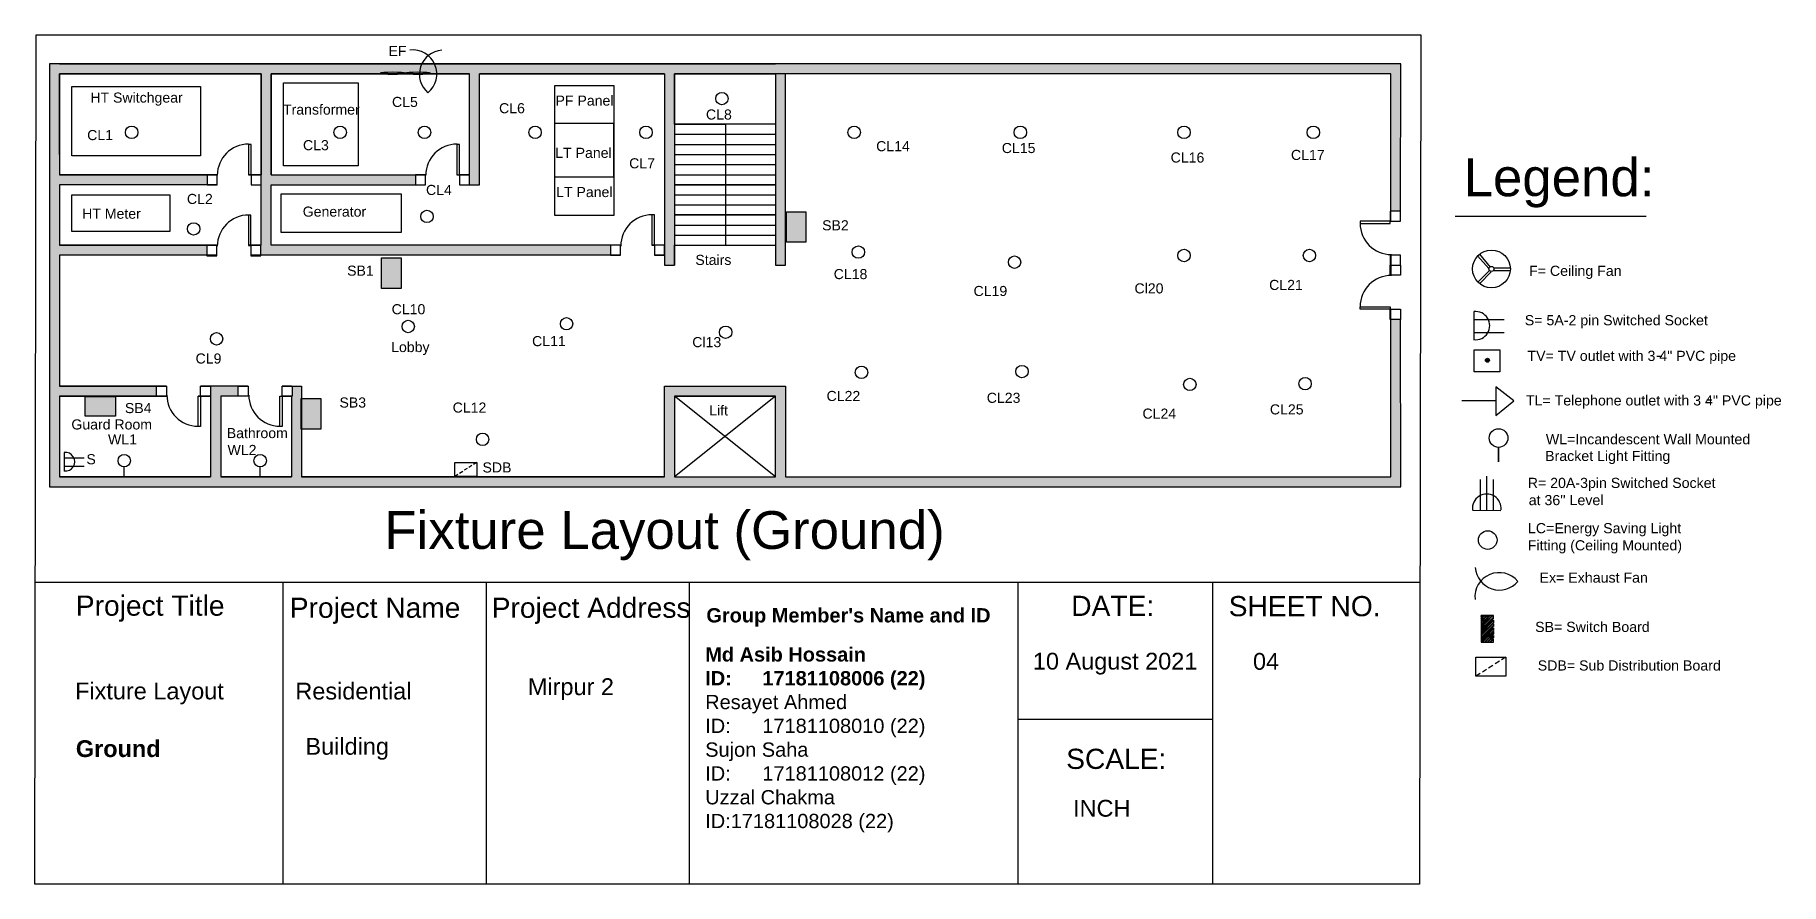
# Model space of a CAD drawing. Header units: inches. Extents: x 57 to 2134, y 276 to 1287.
import ezdxf

# ---------------------------------------------------------------- set-up
doc = ezdxf.new("R2010")
doc.units = ezdxf.units.IN
doc.header["$MEASUREMENT"] = 0
for name, color, linetype in [('PDF_0', 7, 'Continuous'), ('PDF_blocks', 1, 'Continuous'), ('PDF_Doors', 2, 'Continuous'), ('PDF_hatces', 3, 'Continuous'), ('PDF_PDF_Geometry', 7, 'Continuous'), ('PDF_PDF_Solid Fills', 7, 'Continuous'), ('PDF_Text', 7, 'Continuous')]:
    doc.layers.add(name, color=color, linetype=linetype)
doc.layers.add('PDF_Objects', color=160, linetype='Continuous', true_color=0x003fff)
doc.styles.add('PDF Arial', font='arial.ttf')
doc.styles.add('PDF Arial Bold', font='arialbd.ttf')

msp = doc.modelspace()

# ---------------------------------------------------------------- hatches: boundary and pattern name
at = {"layer": 'PDF_0', "transparency": 33554559}
for points in [[(152.8, 856.6), (116.7, 856.6), (116.7, 833.3), (152.8, 833.3)], [(396.8, 854.1), (373.5, 854.1), (373.5, 817.6), (396.8, 817.6)]]:
    msp.add_hatch(color=256, dxfattribs=at).paths.add_polyline_path(points)
at = {"layer": 'PDF_hatces', "transparency": 33554559}
h = msp.add_hatch(color=256, dxfattribs=at)
h.paths.add_polyline_path([(805.9, 868.8), (805.9, 760.8), (373.9, 760.8), (373.9, 868.8), (362.9, 868.8), (362.9, 856.9), (361.9, 856.9), (361.9, 760.8), (277.8, 760.8), (277.8, 856.9), (298.5, 856.9), (298.5, 868.8), (265.8, 868.8), (265.8, 760.8), (85.9, 760.8), (85.9, 856.9), (201.5, 856.9), (201.5, 868.8), (85.9, 868.8), (85.9, 1024.9), (261.1, 1024.9), (261.1, 1036.8), (85.9, 1036.8), (85.9, 1108.7), (261.5, 1108.7), (261.5, 1120.6), (85.9, 1120.6), (85.9, 1240.9), (325.8, 1240.9), (325.8, 1036.2), (325.5, 1036.2), (325.5, 1024.9), (741.5, 1024.9), (741.5, 1036.8), (337.8, 1036.8), (337.8, 1108.7), (509.5, 1108.7), (509.5, 1120.6), (337.8, 1120.6), (337.8, 1240.9), (573.9, 1240.9), (573.9, 1108.7), (585.8, 1108.7), (585.8, 1240.9), (805.9, 1240.9), (805.9, 1012.9), (817.8, 1012.9), (817.8, 1240.9), (937.8, 1240.9), (937.8, 1012.9), (950, 1012.9), (950, 1240.9), (1670, 1240.9), (1670, 1077.3), (1681.6, 1077.3), (1682, 1240.9), (1682, 1252.8), (74, 1252.8), (74, 748.9), (1682, 748.9), (1682, 760.8), (1681.6, 948.3), (1670, 948.3), (1670, 760.8), (950, 760.8), (950, 868.8)])
h.paths.add_polyline_path([(817.8, 760.8), (817.8, 856.9), (937.8, 856.9), (937.8, 760.8)], flags=0)
at = {"layer": 'PDF_Objects', "transparency": 33554559}
for points in [[(974.2, 1076.4), (951, 1076.4), (951, 1040.3), (974.2, 1040.3)], [(492.5, 1021.7), (469.3, 1021.7), (469.3, 985.3), (492.5, 985.3)]]:
    msp.add_hatch(color=7, dxfattribs=at).paths.add_polyline_path(points)
at = {"layer": 'PDF_PDF_Solid Fills', "transparency": 33554559}
msp.add_hatch(color=256, dxfattribs=at).paths.add_polyline_path([(1786.2, 901.5), (1785.6, 901.8), (1784, 901.8), (1783.4, 901.5), (1782.7, 900.8), (1782.4, 900.2), (1782.4, 898.6), (1782.7, 898), (1784.6, 897.1), (1785.6, 897.4), (1786.2, 897.7), (1786.5, 898), (1786.8, 898.6), (1787.1, 899.6)])

# ---------------------------------------------------------------- linework, layer by layer
at = {"layer": 'PDF_0', "lineweight": 25}
for points in [[(58.3, 1287.1), (1705.8, 1287.1), (1704.2, 276), (56.7, 276)], [(573.9, 1240.9), (337.8, 1240.9)], [(337.8, 1120.6), (337.8, 1240.9)], [(805.9, 1240.9), (585.8, 1240.9)], [(273.7, 1120.6), (85.9, 1120.6), (93.8, 1120.6)], [(937.8, 1108.7), (817.8, 1108.7)], [(937.8, 1072.9), (817.8, 1072.9), (937.8, 1072.9), (817.8, 1072.9)], [(951, 1076.4), (974.2, 1076.4), (974.2, 1040.3), (951, 1040.3)], [(265.8, 856.9), (250.8, 856.9)], [(937.8, 760.8), (937.8, 856.9), (817.8, 856.9), (817.8, 760.8)], [(556.3, 778.1), (582.4, 778.1), (582.4, 761.4), (556.3, 761.4)], [(361.9, 760.8), (277.8, 760.8)]]:
    msp.add_lwpolyline(points, close=True, dxfattribs=at)
for points in [[(1681.6, 1077.3), (1682, 1252.8), (74, 1252.8), (74, 748.9), (1682, 748.9), (1681.6, 948.3)], [(85.9, 1252.8), (817.8, 1252.8), (937.8, 1252.8)], [(85.9, 1144.8), (85.9, 1240.9), (325.8, 1240.9), (85.9, 1240.9), (85.9, 1120.6)], [(302, 1240.9), (230.1, 1240.9)], [(325.8, 1036.8), (310.7, 1036.8), (325.8, 1036.8), (325.8, 1240.9), (325.8, 1120.6), (310.7, 1120.6), (325.8, 1120.6)], [(558.8, 1120.6), (573.9, 1120.6), (573.9, 1240.9)], [(561.9, 1108.7), (573.9, 1108.7), (585.8, 1108.7), (585.8, 1120.6), (585.8, 1240.9)], [(805.9, 1240.9), (805.9, 1012.9), (817.8, 1012.9)], [(1670, 1065.4), (1670, 1240.9), (817.8, 1240.9), (817.8, 1012.9), (817.8, 1036.8), (937.8, 1036.8)], [(937.8, 1180.9), (817.8, 1180.9), (817.8, 1240.9), (937.8, 1240.9), (937.8, 1012.9), (950, 1012.9), (950, 1240.9)], [(817.8, 1180.9), (878.4, 1180.9), (878.4, 1036.8)], [(817.8, 1168.7), (937.8, 1168.7)], [(817.8, 1156.7), (937.8, 1156.7)], [(817.8, 1144.8), (937.8, 1144.8)], [(817.8, 1132.9), (937.8, 1132.9)], [(273.4, 1108.7), (93.8, 1108.7), (85.9, 1108.7), (85.9, 1036.8), (273.4, 1036.8), (85.9, 1036.8), (106, 1036.8)], [(313.9, 1108.7), (325.8, 1108.7)], [(337.8, 1120.6), (429.8, 1120.6), (521.8, 1120.6)], [(753.8, 1036.8), (337.8, 1036.8), (337.8, 1108.7), (429.8, 1108.7), (521.4, 1108.7)], [(817.8, 1120.6), (937.8, 1120.6)], [(817.8, 1096.8), (937.8, 1096.8)], [(817.8, 1084.8), (937.8, 1084.8)], [(817.8, 1072.9), (937.8, 1072.9)], [(817.8, 1060.7), (937.8, 1060.7)], [(817.8, 1048.7), (937.8, 1048.7)], [(273.1, 1024.9), (85.9, 1024.9), (85.9, 868.8), (213.4, 868.8), (85.9, 868.8)], [(753.5, 1024.9), (313.6, 1024.9)], [(805.9, 1036.8), (790.8, 1036.8)], [(805.9, 1024.9), (794, 1024.9)], [(1670, 1000.4), (1670, 1025.2), (1670, 1000.7)], [(361.9, 868.8), (373.9, 868.8), (373.9, 856.9), (373.9, 760.8), (805.9, 760.8), (373.9, 760.8), (805.9, 760.8), (805.9, 856.9), (805.9, 868.8), (817.8, 868.8), (937.8, 868.8), (950, 868.8), (950, 856.9), (950, 760.8), (1670, 760.8), (1670, 960.2)], [(85.9, 856.9), (213.7, 856.9), (85.9, 856.9), (85.9, 760.8), (265.8, 760.8), (85.9, 760.8), (265.8, 760.8), (230.1, 760.8), (85.9, 760.8)], [(310.4, 868.8), (253.9, 868.8), (265.8, 868.8)], [(265.8, 856.9), (265.8, 760.8)], [(348.1, 856.9), (361.9, 856.9), (361.9, 760.8), (277.8, 760.8), (361.9, 760.8)], [(310.7, 856.9), (277.8, 856.9), (277.8, 760.8)], [(350.9, 868.8), (361.9, 868.8), (350.9, 868.8)], [(937.8, 760.8), (817.8, 856.9), (937.8, 856.9), (817.8, 760.8)], [(162.9, 761.1), (162.9, 772.4)], [(324.6, 761.1), (324.6, 772.4)], [(571, 770.9), (567.6, 768.7)], [(576.7, 774.3), (572.9, 772.1)], [(565.7, 767.4), (561.9, 764.9)], [(56.7, 635.5), (1704.2, 635.5)], [(351.6, 635.5), (351.6, 276)], [(593.7, 635.5), (593.7, 276)], [(835.1, 635.5), (835.1, 276)], [(1226.3, 635.5), (1226.3, 276)], [(1457.8, 635.5), (1457.8, 276)], [(1226.3, 472.2), (1457.8, 472.2)]]:
    msp.add_lwpolyline(points, dxfattribs=at)
for centre in [(874.2, 1211.2), (171.8, 1171), (419.9, 1171), (520.3, 1171), (651.9, 1171), (783.8, 1171), (1031.5, 1171), (1229.3, 1171), (1424, 1171), (1577.9, 1171), (245.6, 1056.1), (523.2, 1070.9), (1036.5, 1028.5), (1222.4, 1016.5), (1424, 1024.4), (1573.2, 1024.4), (500.9, 939.9), (689.3, 943.1), (878.6, 933), (272.9, 925.2), (1231.2, 886.2), (1040.3, 885.3), (1430.9, 870.9), (1568.1, 871.8), (589.4, 805.5), (163, 780.1), (324.7, 780.1)]:
    msp.add_circle(centre, 7.38, dxfattribs=at)
at = {"layer": 'PDF_blocks', "lineweight": 25}
for points in [[(352.5, 1229.9), (441.4, 1229.9), (441.4, 1131), (352.5, 1131)], [(100.7, 1225.5), (253.6, 1225.5), (253.6, 1142.9), (100.7, 1142.9)], [(100.7, 1096.5), (217.2, 1096.5), (217.2, 1052.8), (100.7, 1052.8)], [(349.7, 1098), (492.5, 1098), (492.5, 1051.9), (349.7, 1051.9)]]:
    msp.add_lwpolyline(points, close=True, dxfattribs=at)
msp.add_lwpolyline([(675.3, 1118.1), (745.6, 1118.1), (745.6, 1181.6), (675.3, 1181.6), (675.3, 1226.8), (745.6, 1226.8), (745.6, 1072), (675.3, 1072), (675.3, 1226.8)], dxfattribs=at)
at = {"layer": 'PDF_Doors', "lineweight": 25}
for points in [[(100.7, 1225.5), (253.6, 1225.5), (253.6, 1142.9), (100.7, 1142.9)], [(310.7, 1120.6), (313.9, 1120.6), (313.9, 1156.7), (310.7, 1156.7)], [(558.8, 1120.6), (561.9, 1120.6), (561.9, 1156.7), (558.8, 1156.7)], [(261.5, 1108.7), (273.4, 1108.7), (273.4, 1120.6), (261.5, 1120.6)], [(313.9, 1108.7), (325.8, 1108.7), (325.8, 1120.6), (313.9, 1120.6)], [(509.5, 1108.7), (521.4, 1108.7), (521.4, 1120.6), (509.5, 1120.6)], [(561.9, 1108.7), (573.9, 1108.7), (573.9, 1120.6), (561.9, 1120.6)], [(310.7, 1036.2), (313.6, 1036.2), (313.6, 1072.3), (310.7, 1072.3)], [(790.8, 1036.8), (794, 1036.8), (794, 1072.9), (790.8, 1072.9)], [(1669.4, 1062.5), (1669.4, 1065.4), (1633.6, 1065.4), (1633.6, 1062.5)], [(1681.6, 1065.4), (1681.6, 1077.3), (1669.4, 1077.3), (1669.4, 1065.4)], [(261.1, 1024.2), (273.1, 1024.2), (273.1, 1036.2), (261.1, 1036.2)], [(313.6, 1024.2), (325.5, 1024.2), (325.5, 1036.2), (313.6, 1036.2)], [(741.5, 1024.9), (753.5, 1024.9), (753.5, 1036.8), (741.5, 1036.8)], [(794, 1024.9), (805.9, 1024.9), (805.9, 1036.8), (794, 1036.8)], [(1681.6, 1012.9), (1681.6, 1024.9), (1669.4, 1024.9), (1669.4, 1012.9)], [(1681.6, 1012.9), (1681.6, 1001), (1669.4, 1001), (1669.4, 1012.9)], [(1669.4, 963.3), (1669.4, 960.5), (1633.6, 960.5), (1633.6, 963.3)], [(1681.6, 960.5), (1681.6, 948.3), (1669.4, 948.3), (1669.4, 960.5)], [(201.5, 868.8), (213.4, 868.8), (213.4, 856.9), (201.5, 856.9)], [(250.8, 856.9), (253.9, 856.9), (253.9, 820.8), (250.8, 820.8)], [(253.9, 868.8), (265.8, 868.8), (265.8, 856.9), (253.9, 856.9)], [(298.5, 868.8), (310.4, 868.8), (310.4, 856.9), (298.5, 856.9)], [(348.1, 856.9), (350.9, 856.9), (350.9, 820.8), (348.1, 820.8)], [(350.9, 868.8), (362.9, 868.8), (362.9, 856.9), (350.9, 856.9)]]:
    msp.add_lwpolyline(points, close=True, dxfattribs=at)
for centre, start, end in [((310.9, 1119.9), 90, 180), ((559, 1119.9), 90, 180), ((310.9, 1035.4), 90, 180), ((791, 1035.7), 90, 180), ((1670.8, 1062.7), 180, 270), ((1670.8, 963.5), 90, 180), ((250.9, 858.3), 180, 270), ((348.3, 858.3), 180, 270)]:
    msp.add_arc(centre, 37.2, start, end, dxfattribs=at)
at = {"layer": 'PDF_Objects', "lineweight": 25}
for points in [[(469.3, 1021.7), (492.5, 1021.7), (492.5, 985.3), (469.3, 985.3)], [(152.8, 856.6), (152.8, 833.3), (116.7, 833.3), (116.7, 856.6)], [(373.5, 854.1), (396.8, 854.1), (396.8, 817.6), (373.5, 817.6)]]:
    msp.add_lwpolyline(points, close=True, dxfattribs=at)
for points in [[(162.9, 761.1), (162.9, 772.4)], [(582.4, 778.1), (578.6, 775.6)], [(560.1, 763.6), (556.3, 761.4)]]:
    msp.add_lwpolyline(points, dxfattribs=at)
for centre in [(163, 780.1), (324.7, 780.1)]:
    msp.add_circle(centre, 7.38, dxfattribs=at)
for points in [[(482.3, 1242.5), (474.1, 1242.5), (467.4, 1242), (467.4, 1241.4)], [(467.4, 1241.4), (467.4, 1240.8), (474.1, 1240.3), (482.3, 1240.3)], [(497.3, 1241.4), (497.3, 1242), (490.6, 1242.5), (482.3, 1242.5)], [(482.3, 1240.3), (490.6, 1240.3), (497.3, 1240.8), (497.3, 1241.4)], [(512.5, 1242.5), (504.3, 1242.5), (497.6, 1242), (497.6, 1241.4)], [(497.6, 1241.4), (497.6, 1240.8), (504.3, 1240.3), (512.5, 1240.3)], [(527.4, 1241.4), (527.4, 1242), (520.7, 1242.5), (512.5, 1242.5)], [(512.5, 1240.3), (520.7, 1240.3), (527.4, 1240.8), (527.4, 1241.4)]]:
    msp.add_open_spline(points, degree=3, dxfattribs=at)
at = {"layer": 'PDF_PDF_Geometry', "lineweight": 25}
for points in [[(540.9, 1268.8, 0.672138), (524.4, 1218.2, 0.748023), (503, 1269)], [(1770.6, 652.8, 0.672141), (1821.2, 636.3, 0.748025), (1770.4, 614.9)]]:
    msp.add_lwpolyline(points, format="xyb", dxfattribs=at)
for points in [[(1746.6, 1071.3), (1974, 1071.3)], [(1786.8, 1008.9), (1773.6, 1023.6)], [(1775.8, 1025.8), (1788.4, 1010.7)], [(1787.1, 1006.3), (1773.6, 992.5)], [(1789.3, 1005.1), (1775.5, 990.6)], [(1812.3, 1009.5), (1792.5, 1009.5)], [(1812.3, 1006.3), (1792.5, 1006.3)], [(1768.9, 957.4), (1768.9, 923.8)], [(1768.9, 948.3), (1805, 948.3)], [(1768.9, 932.9), (1805, 932.9)], [(1986.8, 904.6), (1992.5, 904.6)], [(2046.2, 852.5), (2052.1, 852.5)], [(1795, 851.2), (1754.5, 851.2)], [(91.6, 789.7), (91.6, 767.7)], [(91.6, 783.7), (115.4, 783.7)], [(91.6, 773.7), (115.4, 773.7)], [(1776.8, 721.2), (1776.8, 757.7)], [(1784.3, 720.9), (1784.3, 761.7)], [(1792.2, 721.2), (1792.2, 757.7)], [(1767.4, 721.2), (1801, 720.9)], [(1777.4, 595), (1777.7, 595.6)], [(1777.4, 591.9), (1780.9, 595.6)], [(1777.4, 588.7), (1784, 595.6)], [(1777.4, 585.6), (1787.1, 595.6)], [(1777.4, 582.5), (1790.6, 595.6)], [(1777.4, 594.1), (1778.7, 595.6)], [(1777.4, 590.9), (1781.8, 595.6)], [(1777.4, 587.8), (1785.3, 595.6)], [(1777.4, 584.3), (1788.4, 595.6)], [(1777.4, 581.2), (1791.5, 595.6)], [(1792.2, 591.9), (1792.2, 595.6), (1777.4, 595.6), (1777.4, 563.9), (1792.2, 563.9), (1792.2, 567.7)], [(1777.4, 579), (1792.2, 593.8)], [(1777.4, 578.1), (1792.2, 592.8)], [(1777.4, 575.9), (1792.2, 590.6)], [(1777.4, 574.9), (1792.2, 589.7)], [(1777.4, 572.7), (1792.2, 587.5)], [(1777.4, 571.8), (1792.2, 586.5)], [(1777.4, 569.6), (1792.2, 584.3)], [(1777.4, 568.3), (1792.2, 583.1)], [(1792.2, 590.3), (1792.2, 587.2)], [(1792.2, 585.9), (1792.2, 582.8)], [(1777.4, 566.4), (1792.2, 581.2), (1792.2, 578.1)], [(1777.4, 565.2), (1792.2, 579.9)], [(1778, 563.9), (1792.2, 577.7)], [(1779.3, 563.9), (1792.2, 576.8), (1792.2, 573.7), (1782.4, 563.9)], [(1781.5, 563.9), (1792.2, 574.6)], [(1784.6, 563.9), (1792.2, 571.5)], [(1785.6, 563.9), (1792.2, 570.2)], [(1787.8, 563.9), (1792.2, 568.3)], [(1788.7, 563.9), (1792.2, 567.1)], [(1790.9, 563.9), (1792.2, 564.9)], [(1792.2, 572.1), (1792.2, 569.3)], [(1792.2, 563.9), (1792.2, 563.9)], [(1799.4, 541.3), (1794.4, 538.2)], [(1806.9, 546), (1801.9, 542.9)], [(1776.5, 526.6), (1771.4, 523.4)], [(1784, 531.6), (1779, 528.4)], [(1791.5, 536.3), (1786.5, 533.2)]]:
    msp.add_lwpolyline(points, dxfattribs=at)
for points in [[(1769.2, 886.1), (1769.2, 912.1), (1796.2, 912.1), (1800, 912.1), (1800, 886.1)], [(1795, 834), (1816.3, 851.2), (1795, 868.2)], [(1798.1, 795.7), (1798.1, 778.7)], [(1771.4, 546), (1806.9, 546), (1806.9, 523.4), (1771.4, 523.4)]]:
    msp.add_lwpolyline(points, close=True, dxfattribs=at)
for centre, radius in [((1789.8, 1008.4), 22.5), ((1789.8, 1008.4), 2.98), ((1785.1, 899.7), 2.35), ((1798.3, 807.1), 11.1), ((1798.3, 807.1), 11.1), ((1785.4, 685.6), 11.1)]:
    msp.add_circle(centre, radius, dxfattribs=at)
for centre, radius, start, end in [((1771, 940.9), 16.8, 263.1283, 96.8717), ((93, 778.9), 11.1, 263.1282, 96.8723), ((1784.2, 723.3), 17.1, 353.6773, 186.2402)]:
    msp.add_arc(centre, radius, start, end, dxfattribs=at)

# ---------------------------------------------------------------- texts
at = {"layer": 'PDF_Text', "color": 160, "true_color": 0x003fff, "char_height": 12, "attachment_point": 7, "style": 'PDF Arial'}
for s, insert in [('EF', (477.5, 1261.9)), ('CL5', (481.6, 1201.1)), ('CL6', (609, 1193.6)), ('CL8', (855.2, 1186.1)), ('CL1', (118.9, 1161.6)), ('CL3', (375.7, 1149.6)), ('CL14', (1057.7, 1148.4)), ('CL15', (1207.2, 1146.2)), ('CL16', (1408.1, 1134.9)), ('CL17', (1551.3, 1138)), ('CL7', (763.8, 1128)), ('CL4', (522.1, 1096.3)), ('CL2', (237.6, 1085.6)), ('SB2', (993.4, 1054.2)), ('SB1', (428.2, 1000.2)), ('CL18', (1007.2, 996.1)), ('CL19', (1173.6, 976)), ('Cl20', (1365.1, 979.1)), ('CL21', (1525.3, 983.2)), ('CL10', (481.2, 954.3)), ('CL11', (648.3, 916.3)), ('Cl13', (838.9, 915.1)), ('CL9', (247.9, 895.6)), ('SB3', (419.1, 843.2)), ('CL22', (998.7, 851)), ('CL23', (1189.3, 848.8)), ('SB4', (163.8, 836.6)), ('CL12', (553.8, 837.2)), ('CL24', (1374.6, 830)), ('CL25', (1526.2, 835)), ('WL1', (143.7, 799.4)), ('WL2', (285.9, 786.9)), ('S', (118, 775.7)), ('SDB', (589.3, 765.9))]:
    msp.add_mtext(s, dxfattribs=dict(at, insert=insert))
at = {"layer": 'PDF_Text', "color": 4, "attachment_point": 7, "style": 'PDF Arial'}
for s, insert, char_height in [('HT Switchgear', (122.7, 1202.8), 11.998), ('PF Panel', (676.2, 1202.7), 12), ('Transformer', (351.9, 1192), 11.998), ('LT Panel', (675.9, 1140.5), 12), ('LT Panel', (676.9, 1093.8), 12), ('Generator', (375.4, 1070.5), 12), ('HT Meter', (112.9, 1068), 12), ('Stairs', (842.6, 1013), 12), ('Lobby', (480.6, 905.8), 12), ('Lift', (859, 833.8), 12), ('Guard Room', (100.1, 817.1), 12), ('Bathroom', (285, 806.8), 12)]:
    msp.add_mtext(s, dxfattribs=dict(at, insert=insert, char_height=char_height))
at = {"layer": 'PDF_Text', "attachment_point": 7}
for s, insert, char_height, style in [('Legend:', (1756.7, 1081.4), 44.97, 'PDF Arial'), ('F= Ceiling Fan', (1834.6, 996.5), 12.067, 'PDF Arial'), ('S= 5A-2 pin Switched Socket', (1829.5, 937.7), 12.067, 'PDF Arial'), ('TV= TV outlet with 3 4" PVC pipe', (1832.7, 895.3), 12.067, 'PDF Arial'), ('TL= Telephone outlet with 3 4" PVC pipe', (1830.8, 842.2), 12.067, 'PDF Arial'), ('WL=Incandescent Wall Mounted', (1854.6, 799.5), 12.067, 'PDF Arial'), ('Bracket Light Fitting', (1853.7, 776.1), 12.067, 'PDF Arial'), ('R= 20A-3pin Switched Socket', (1833, 744), 12.067, 'PDF Arial'), ("at 36'' Level", (1834.2, 727), 12.067, 'PDF Arial'), ('Fixture Layout (Ground)', (472.5, 661.5), 44.966, 'PDF Arial'), ('Fitting (Ceiling Mounted)', (1833, 669.7), 12.067, 'PDF Arial'), ('LC=Energy Saving Light', (1833.3, 690.1), 12.067, 'PDF Arial'), ('Ex= Exhaust Fan', (1847.1, 634.7), 12.067, 'PDF Arial'), ('Project Title', (105.4, 588.3), 23.995, 'PDF Arial'), ('Project Name    Project Address', (360, 585.8), 23.995, 'PDF Arial'), ("Group Member's Name and ID", (855.7, 582.4), 16.997, 'PDF Arial Bold'), ('DATE:', (1289.8, 595.3), 24, 'PDF Arial'), ('SHEET NO.', (1477.2, 594.6), 24, 'PDF Arial'), ('SB= Switch Board', (1841.8, 576), 12.067, 'PDF Arial'), ('{\\fArial|b1|i0|c0|p34;Md Asib Hossain\\PID:^I17181108006 (22)}\\PResayet Ahmed\\PID:^I17181108010 (22)\\PSujon Saha\\PID:^I17181108012 (22)\\PUzzal Chakma\\PID:17181108028 (22)', (854.3, 337.5), 16.997, 'PDF Arial'), ('10 August 2021', (1244.2, 525.4), 19.996, 'PDF Arial'), ('04', (1506.1, 530.9), 20, 'PDF Arial'), ('SDB= Sub Distribution Board', (1844.9, 530.1), 12.067, 'PDF Arial'), ('Mirpur 2', (643.3, 495), 20, 'PDF Arial'), ('Fixture Layout', (104.5, 489.9), 19.996, 'PDF Arial'), ('Residential', (366.6, 495.5), 19.996, 'PDF Arial'), ('Ground', (105.4, 427), 20, 'PDF Arial Bold'), ('Building', (378.6, 424), 20, 'PDF Arial'), ('SCALE:', (1283.8, 412.8), 24, 'PDF Arial'), ('INCH', (1292, 356), 20, 'PDF Arial')]:
    msp.add_mtext(s, dxfattribs=dict(at, insert=insert, char_height=char_height, style=style))

doc.saveas('drawing.dxf')
